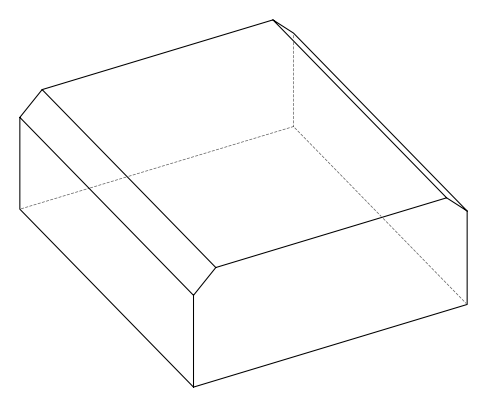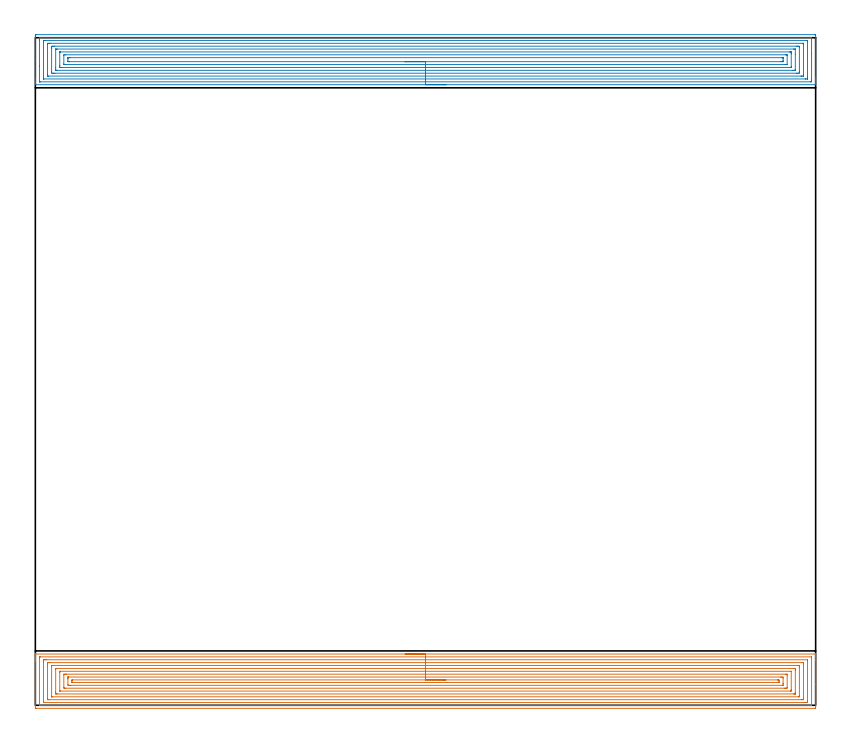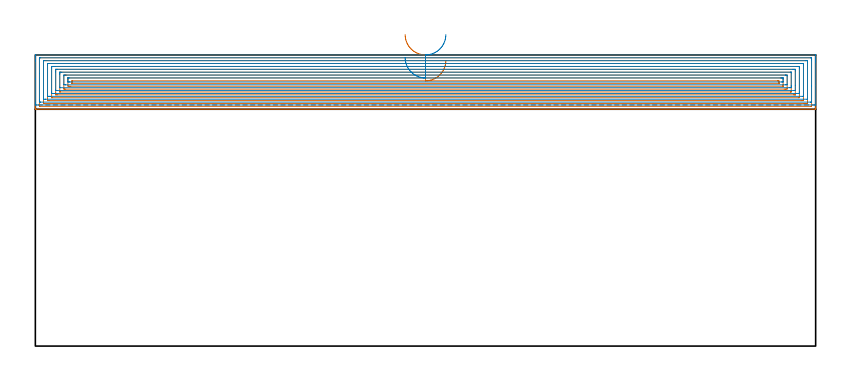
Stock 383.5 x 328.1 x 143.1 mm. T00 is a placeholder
(PLAN: 2 operations, 0 tool changes, 59 min)
(1 AREA_MILL | FG_CHAMFER_SURFACE | UGT0205_001 | 31.02 min | 136683 mm3)
(2 AREA_MILL_1 | FG_CHAMFER_SURFACE_1 | UGT0205_001 | 28 min | 116031 mm3)
(TOOL UGT0205_001 | Chamfer Mill 20 x 3 x 45 deg. | D20 FL50 Z2)
(OP 1 AREA_MILL)
G17 G21 G94 G90
T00 M6
G54
G17 G0 G90 X181.751 Y25.198 S1061 M3
G43 Z153.1 H0
Z153.098
G94 G1 X181.789 Z152.226 F250.
X181.902 Z151.361
X182.091 Z150.51
X182.354 Z149.678
X182.687 Z148.872
X183.09 Z148.098
X183.559 Z147.362
X184.09 Z146.67
X184.679 Z146.027
X185.323 Z145.437
X186.015 Z144.906
X186.75 Z144.437
X187.524 Z144.035
X188.33 Z143.701
X189.162 Z143.438
X190.014 Z143.25
X190.879 Z143.136
X191.75 Z143.098
X383.357 Y25.196 Z143.095
X383.412 Y25.197 Z143.093
X383.495 Y25.184 Z143.074
X383.5 Y25.182 Z143.073
Y24.815 Z142.715
Y24.474 Z142.374
Y23.805 Z141.7
Y22.585 Z140.482
Y22.034 Z139.928
Y10.251 Z128.148
Y-0.991 Z116.907
X383.498 Y-1.268 Z116.629
X383.49 Y-1.492 Z116.406
X383.265 Y-1.499 Z116.399
X0.615 Y-1.5 Z116.4
X0.232 Y-1.497 Z116.402
X0.01 Y-1.492 Z116.406
X0. Y-1.266 Z116.631
Y21.424 Z139.319
Y22.034 Z139.928
Y22.585 Z140.482
Y22.92 Z140.816
Y23.471 Z141.367
Y23.805 Z141.7
Y24.474 Z142.374
Y24.815 Z142.715
X0.007 Y25.176 Z143.067
X0.01 Y25.205 Z143.095
X0.165 Y25.2 Z143.1
X191.75 Y25.198 Z143.098
Y23.783 Z141.683
X381.321 Y23.781 Z141.681
X381.419 Y23.779 Z141.679
X381.468 Y23.777 Z141.677
X381.486 Y23.775 Z141.675
X381.49 Y23.763 Z141.663
X381.494 Y23.653 Z141.553
X381.499 Y23.408 Z141.308
Y0.383 Z118.283
X381.494 Y-0.016 Z117.884
X381.49 Y-0.068 Z117.832
X381.486 Y-0.08 Z117.82
X381.479 Y-0.081 Z117.819
X381.426 Y-0.084 Z117.816
X381.317 Y-0.085 Z117.815
X381.098 Y-0.086 Z117.814
X2.179 Y-0.085 Z117.815
X2.078 Y-0.084 Z117.816
X2.029 Y-0.081 Z117.819
X2.012 Y-0.079 Z117.821
X2.009 Y-0.064 Z117.836
X2.004 Y0.045 Z117.945
X2.001 Y0.292 Z118.192
Y23.317 Z141.217
X2.006 Y23.716 Z141.616
X2.01 Y23.768 Z141.668
X2.014 Y23.78 Z141.68
X2.021 Y23.781 Z141.681
X2.074 Y23.784 Z141.684
X2.183 Y23.785 Z141.685
X2.402 Y23.786 Z141.686
X191.75 Y23.783 Z141.683
Y22.369 Z140.269
X379.424 Y22.366 Z140.266
X379.465 Y22.365 Z140.265
X379.486 Y22.363 Z140.263
X379.49 Y22.361 Z140.261
X379.493 Y22.344 Z140.244
X379.498 Y22.22 Z140.12
X379.5 Y22.034 Z139.934
Y21.848 Z139.748
Y2.365 Z120.265
X379.495 Y1.666 Z119.566
X379.491 Y1.489 Z119.389
X379.473 Y1.335 Z119.235
X379.312 Y1.334 Z119.234
X378.758 Y1.33 Z119.23
X378.419 Y1.329 Z119.229
X377.866 Y1.328 Z119.228
X4.188 Y1.329 Z119.229
X4.075 Y1.331 Z119.231
X4.034 Y1.333 Z119.233
X4.018 Y1.334 Z119.234
X4.01 Y1.357 Z119.257
X4.005 Y1.48 Z119.38
X4.002 Y1.666 Z119.566
X4. Y1.852 Z119.752
Y21.335 Z139.235
X4.005 Y22.034 Z139.934
X4.009 Y22.211 Z140.111
X4.027 Y22.364 Z140.264
X4.188 Y22.366 Z140.266
X4.742 Y22.37 Z140.27
X5.081 Y22.371 Z140.271
X5.634
X191.75 Y22.369 Z140.269
Y20.955 Z138.855
X376.83 Y20.953 Z138.853
X377.392 Y20.951 Z138.851
X377.452 Y20.949 Z138.849
X377.487 Y20.946 Z138.846
X377.49 Y20.905 Z138.805
X377.496 Y20.7 Z138.6
X377.5 Y20.289 Z138.189
Y20.263 Z138.163
Y3.437 Z121.337
X377.495 Y3.007 Z120.907
X377.49 Y2.793 Z120.693
X377.485 Y2.749 Z120.649
X377.433 Y2.747 Z120.647
X377.331 Y2.744 Z120.644
X376.633 Y2.743 Z120.643
X376.44
X6.674
X6.106 Y2.745 Z120.645
X6.045 Y2.747 Z120.647
X6.01 Y2.75 Z120.65
X6.007 Y2.795 Z120.695
X6.003 Y3. Z120.9
X6. Y3.411 Z121.311
Y20.263 Z138.163
X6.005 Y20.693 Z138.593
X6.01 Y20.907 Z138.807
X6.015 Y20.951 Z138.851
X6.068 Y20.953 Z138.853
X6.169 Y20.956 Z138.856
X6.867 Y20.957 Z138.857
X7.06
X191.75 Y20.955 Z138.855
Y19.541 Z137.441
X374.846 Y19.538 Z137.438
X375.009 Y19.537 Z137.437
X375.333 Y19.532 Z137.432
X375.491 Y19.521 Z137.421
X375.494 Y19.47 Z137.37
X375.497 Y19.377 Z137.277
X375.5 Y18.729 Z136.629
X375.499 Y4.561 Z122.461
X375.495 Y4.323 Z122.223
X375.49 Y4.168 Z122.068
X375.181 Y4.16 Z122.06
X375.013 Y4.158 Z122.058
X8.486 Y4.157 Z122.057
X8.152 Y4.159 Z122.059
X8.057 Y4.161 Z122.061
X8.009 Y4.164 Z122.064
X8.006 Y4.174 Z122.074
X8.002 Y4.23 Z122.13
X8.001 Y4.323 Z122.223
Y19.139 Z137.039
X8.005 Y19.377 Z137.277
X8.01 Y19.532 Z137.432
X8.32 Y19.54 Z137.44
X8.488 Y19.542 Z137.442
X191.75 Y19.541 Z137.441
Y18.127 Z136.027
X372.538 Y18.124 Z136.024
X373.06 Y18.121 Z136.021
X373.438 Y18.117 Z136.017
X373.49 Y18.112 Z136.012
X373.496 Y18.06 Z135.96
X373.499 Y17.606 Z135.506
X373.5 Y17.17 Z135.07
X373.499 Y6.094 Z123.994
X373.496 Y5.661 Z123.561
X373.49 Y5.597 Z123.497
X373.481 Y5.578 Z123.478
X373.455 Y5.576 Z123.476
X373.324 Y5.573 Z123.473
X373.06 Y5.572 Z123.472
X372.694 Y5.571 Z123.471
X10.967 Y5.572 Z123.472
X10.44 Y5.574 Z123.474
X10.067 Y5.578 Z123.478
X10.01 Y5.584 Z123.484
X10.004 Y5.64 Z123.54
X10.001 Y6.094 Z123.994
X10. Y6.53 Z124.43
X10.001 Y17.606 Z135.506
X10.004 Y18.039 Z135.939
X10.01 Y18.103 Z136.003
X10.019 Y18.122 Z136.022
X10.046 Y18.124 Z136.024
X10.177 Y18.126 Z136.026
X10.44 Y18.128 Z136.028
X10.806 Y18.129 Z136.029
X191.75 Y18.127 Z136.027
Y16.712 Z134.612
X371.285 Y16.71 Z134.61
X371.479 Y16.703 Z134.603
X371.496 Y16.642 Z134.542
X371.499 Y16.62 Z134.52
X371.5 Y7.641 Z125.541
X371.497 Y7.416 Z125.316
X371.486 Y6.992 Z124.892
X371.274 Y6.985 Z124.885
X371.268
X12.22
X12.017 Y6.992 Z124.892
X12.003 Y7.056 Z124.956
X12.001 Y7.078 Z124.978
X12. Y16.059 Z133.959
X12.003 Y16.284 Z134.184
X12.014 Y16.708 Z134.608
X12.226 Y16.714 Z134.614
X12.233
X191.75 Y16.712 Z134.612
Y15.298 Z133.198
X368.594 Y15.296 Z133.196
X369.141 Y15.293 Z133.193
X369.487 Y15.289 Z133.189
X369.5 Y14.95 Z132.85
Y14.937 Z132.837
Y8.738 Z126.638
X369.487 Y8.407 Z126.307
X368.947 Y8.401 Z126.301
X368.594 Y8.4 Z126.3
X368.055
X14.906
X14.364 Y8.402 Z126.302
X14.013 Y8.407 Z126.307
X14. Y8.751 Z126.651
Y8.763 Z126.663
Y14.962 Z132.862
X14.013 Y15.293 Z133.193
X14.554 Y15.299 Z133.199
X14.906 Y15.3 Z133.2
X15.445
X191.75 Y15.298 Z133.198
Y13.884 Z131.784
X366.099 Y13.882 Z131.782
X366.808 Y13.88 Z131.78
X366.996 Y13.878 Z131.778
X367.49 Y13.865 Z131.765
X367.498 Y13.379 Z131.279
X367.5 Y10.721 Z128.621
X367.499 Y10.522 Z128.422
X367.495 Y9.841 Z127.741
X367.49 Y9.82 Z127.72
X367.476 Y9.818 Z127.718
X367.433 Y9.816 Z127.716
X367.344 Y9.814 Z127.714
X367.165
X17.406
X16.692 Y9.816 Z127.716
X16.508 Y9.819 Z127.719
X16.01 Y9.833 Z127.733
X16.002 Y10.321 Z128.221
X16. Y12.979 Z130.879
X16.001 Y13.178 Z131.078
X16.005 Y13.859 Z131.759
X16.01 Y13.879 Z131.779
X16.024 Y13.881 Z131.781
X16.068 Y13.884 Z131.784
X16.157 Y13.886 Z131.786
X16.335
X191.75 Y13.884 Z131.784
Y12.47 Z130.37
X364.846 Y12.467 Z130.367
X365.022 Y12.466 Z130.366
X365.197 Y12.461 Z130.361
X365.49 Y12.444 Z130.344
X365.494 Y12.293 Z130.193
X365.499 Y11.819 Z129.719
X365.498 Y11.407 Z129.307
X365.495 Y11.289 Z129.189
X365.49 Y11.236 Z129.136
X365.383 Y11.232 Z129.132
X365.202 Y11.229 Z129.129
X18.177
X18.081 Y11.231 Z129.131
X18.022 Y11.235 Z129.135
X18.01 Y11.251 Z129.151
X18.005 Y11.407 Z129.307
X18. Y11.881 Z129.781
X18.002 Y12.293 Z130.193
X18.005 Y12.411 Z130.311
X18.01 Y12.464 Z130.364
X18.118 Y12.468 Z130.368
X18.299 Y12.471 Z130.371
X191.75 Y12.47 Z130.37
X192.622 Z130.408
X193.487 Z130.522
X194.338 Z130.71
X195.171 Z130.973
X195.976 Z131.307
X196.75 Z131.709
X197.486 Z132.178
X198.178 Z132.709
X198.821 Z133.299
X199.411 Z133.942
X199.942 Z134.634
X200.411 Z135.37
X200.813 Z136.143
X201.147 Z136.949
X201.41 Z137.781
X201.598 Z138.633
X201.712 Z139.498
X201.75 Z140.37
G0 Z153.1
M5
M2
(OP 2 AREA_MILL_1)
G17 G21 G94 G90
T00 M6
G54
G17 G0 G90 X201.75 Y305. S1061 M3
G43 Z153.1 H0
G94 G1 X201.712 Z152.228 F250.
X201.598 Z151.363
X201.409 Z150.512
X201.147 Z149.68
X200.813 Z148.874
X200.41 Z148.1
X199.942 Z147.364
X199.41 Z146.672
X198.821 Z146.029
X198.178 Z145.439
X197.486 Z144.908
X196.75 Z144.44
X195.976 Z144.037
X195.17 Z143.703
X194.338 Z143.441
X193.486 Z143.252
X192.622 Z143.138
X191.75 Z143.1
X0.169
X0.01 Y305.006 Z143.093
X0. Y305.321 Z142.778
Y305.641 Z142.459
Y306.305 Z141.79
Y307.517 Z140.58
Y308.064 Z140.03
Y316.875 Z131.222
Y328.569 Z119.528
X0.005 Y329.175 Z118.923
X0.01 Y329.592 Z118.506
X0.188 Y329.596 Z118.503
X0.615 Y329.6 Z118.5
X382.885
X383.351 Y329.595 Z118.503
X383.49 Y329.592 Z118.506
X383.5 Y329.448 Z118.649
Y308.67 Z139.425
Y308.064 Z140.03
Y307.517 Z140.58
Y307.185 Z140.911
Y306.637 Z141.459
Y306.305 Z141.79
Y305.321 Z142.779
X383.49 Y305.006 Z143.093
X383.331 Y305. Z143.1
X191.75
Y306.414 Z141.686
X2.402 Y306.415 Z141.685
X2.29
X2.038 Y306.42 Z141.68
X2.014 Y306.421 Z141.679
X2.009 Y306.437 Z141.663
X2.003 Y306.469 Z141.631
X2.001 Y306.5 Z141.6
X2. Y314.111 Z133.989
Y326.931 Z121.169
X2.002 Y327.415 Z120.685
X2.006 Y327.805 Z120.295
X2.02 Y328.179 Z119.921
X2.402 Y328.184 Z119.916
X2.513 Y328.185 Z119.915
X381.098
X381.21
X381.462 Y328.18 Z119.92
X381.486 Y328.179 Z119.921
X381.491 Y328.163 Z119.937
X381.497 Y328.131 Z119.969
X381.499 Y328.1 Z120.
X381.5 Y320.34 Z127.76
Y307.669 Z140.431
X381.498 Y307.185 Z140.915
X381.494 Y306.795 Z141.305
X381.48 Y306.421 Z141.679
X381.098 Y306.416 Z141.684
X380.987 Y306.415 Z141.685
X191.75 Y306.414 Z141.686
Y307.829 Z140.272
X4.188 Z140.271
X4.108 Y307.83 Z140.27
X4.045 Y307.833 Z140.267
X4.011 Y307.835 Z140.265
X4.009 Y307.88 Z140.22
X4.003 Y308.064 Z140.036
X4.001 Y308.249 Z139.851
X4. Y325.841 Z122.259
X4.004 Y326.536 Z121.564
X4.008 Y326.713 Z121.387
X4.017 Y326.765 Z121.335
X4.069 Y326.767 Z121.333
X4.188 Y326.769 Z121.331
X4.842 Y326.771 Z121.329
X5.081 Y326.772 Z121.328
X379.312 Y326.771 Z121.329
X379.392 Y326.77 Z121.33
X379.455 Y326.767 Z121.333
X379.489 Y326.765 Z121.335
X379.491 Y326.72 Z121.38
X379.497 Y326.536 Z121.564
X379.499 Y326.351 Z121.749
X379.5 Y308.759 Z139.341
X379.496 Y308.064 Z140.036
X379.492 Y307.887 Z140.213
X379.483 Y307.835 Z140.265
X379.431 Y307.833 Z140.267
X379.312 Y307.831 Z140.269
X378.658 Y307.829 Z140.271
X378.419
X191.75 Z140.272
Y309.243 Z138.857
X6.563
X6.134 Y309.246 Z138.854
X6.043 Y309.248 Z138.852
X6.01 Y309.251 Z138.849
X6.007 Y309.295 Z138.805
X6.004 Y309.395 Z138.705
X6. Y309.798 Z138.302
Y324.777 Z123.323
X6.007 Y325.204 Z122.896
X6.01 Y325.31 Z122.79
X6.018 Y325.351 Z122.749
X6.081 Y325.352 Z122.748
X6.28 Y325.355 Z122.745
X6.867 Y325.357 Z122.743
X7.171
X376.937
X377.366 Y325.354 Z122.746
X377.457 Y325.352 Z122.748
X377.49 Y325.349 Z122.751
X377.493 Y325.305 Z122.795
X377.496 Y325.205 Z122.895
X377.5 Y324.802 Z123.298
Y309.823 Z138.277
X377.493 Y309.397 Z138.703
X377.49 Y309.29 Z138.81
X377.482 Y309.249 Z138.851
X377.419 Y309.248 Z138.852
X377.22 Y309.245 Z138.855
X376.633 Y309.243 Z138.857
X376.329
X191.75
Y310.657 Z137.443
X9.594
X8.699 Y310.659 Z137.441
X8.654 Y310.66 Z137.44
X8.01 Y310.703 Z137.397
X8.001 Y311.346 Z136.754
Y323.017 Z125.083
X8.003 Y323.658 Z124.442
X8.01 Y323.897 Z124.203
X8.61 Y323.94 Z124.16
X8.654 Y323.941 Z124.159
X9.5 Y323.943 Z124.157
X373.906
X374.801 Y323.942 Z124.158
X374.846 Y323.94 Z124.16
X375.49 Y323.897 Z124.203
X375.499 Y323.254 Z124.846
X375.5 Y311.583 Z136.517
X375.497 Y310.942 Z137.158
X375.49 Y310.703 Z137.397
X374.89 Y310.66 Z137.44
X374.846 Y310.659 Z137.441
X374. Y310.657 Z137.443
X191.75
Y312.071 Z136.029
X10.837
X10.44 Y312.074 Z136.026
X10.045 Y312.078 Z136.022
X10.009 Y312.085 Z136.015
X10.005 Y312.126 Z135.974
X10.001 Y312.202 Z135.898
X10. Y313.342 Z134.758
Y322.282 Z125.818
X10.001 Y322.398 Z125.702
X10.005 Y322.474 Z125.626
X10.009 Y322.515 Z125.585
X10.045 Y322.522 Z125.578
X10.44 Y322.526 Z125.574
X10.936 Y322.529 Z125.571
X372.663
X373.06 Y322.526 Z125.574
X373.455 Y322.522 Z125.578
X373.491 Y322.515 Z125.585
X373.495 Y322.474 Z125.626
X373.499 Y322.398 Z125.702
X373.5 Y319.939 Z128.161
Y312.462 Z135.638
X373.498 Y312.246 Z135.854
X373.495 Y312.138 Z135.962
X373.49 Y312.088 Z136.012
X373.451 Y312.077 Z136.023
X373.06 Y312.074 Z136.026
X372.564 Y312.071 Z136.029
X372.167
X191.75
Y313.485 Z134.615
X12.973 Y313.486 Z134.614
X12.226 Y313.49 Z134.61
X12.073 Y313.492 Z134.608
X12.009 Y313.503 Z134.597
X12.007 Y313.515 Z134.585
X12.002 Y313.563 Z134.537
X12. Y314.221 Z133.879
Y314.444 Z133.656
X12.001 Y320.824 Z127.276
X12.004 Y320.973 Z127.127
X12.01 Y321.091 Z127.009
X12.013 Y321.109 Z126.991
X12.018 Y321.111 Z126.989
X12.04 Y321.113 Z126.987
X12.226 Y321.114 Z126.986
X12.372 Y321.115 Z126.985
X370.527 Y321.114 Z126.986
X371.274 Y321.11 Z126.99
X371.427 Y321.108 Z126.992
X371.491 Y321.097 Z127.003
X371.493 Y321.085 Z127.015
X371.498 Y321.037 Z127.063
X371.5 Y320.379 Z127.721
Y320.156 Z127.944
X371.499 Y313.776 Z134.324
X371.496 Y313.627 Z134.473
X371.49 Y313.509 Z134.591
X371.487 Y313.491 Z134.609
X371.482 Y313.489 Z134.611
X371.46 Y313.487 Z134.613
X371.274 Y313.486 Z134.614
X371.128 Y313.485 Z134.615
X191.75
Y314.9 Z133.2
X14.906
X14.213 Y314.903 Z133.197
X14.013 Y314.907 Z133.193
X14.001 Y315.101 Z132.999
X14. Y315.113 Z132.987
Y319.511 Z128.589
X14.013 Y319.693 Z128.407
X14.702 Y319.699 Z128.401
X14.906 Y319.7 Z128.4
X368.594
X369.287 Y319.697 Z128.403
X369.487 Y319.693 Z128.407
X369.499 Y319.499 Z128.601
X369.5 Y319.487 Z128.613
Y315.089 Z133.011
X369.487 Y314.907 Z133.193
X368.798 Y314.901 Z133.199
X368.594 Y314.9 Z133.2
X191.75
Y316.314 Z131.786
X16.692
X16.353 Y316.315 Z131.785
X16.048 Y316.319 Z131.781
X16.02 Y316.32 Z131.78
X16.01 Y316.354 Z131.746
X16.005 Y316.456 Z131.644
X16. Y316.662 Z131.438
X16.001 Y317.74 Z130.36
X16.005 Y318.081 Z130.019
X16.01 Y318.25 Z129.85
X16.018 Y318.28 Z129.82
X16.058 Y318.282 Z129.818
X16.139 Y318.285 Z129.815
X16.692 Y318.286 Z129.814
X17.03
X366.808
X367.147 Y318.285 Z129.815
X367.452 Y318.281 Z129.819
X367.48 Y318.28 Z129.82
X367.49 Y318.246 Z129.854
X367.495 Y318.144 Z129.956
X367.5 Y317.938 Z130.162
X367.499 Y316.86 Z131.24
X367.495 Y316.52 Z131.58
X367.49 Y316.35 Z131.75
X367.482 Y316.32 Z131.78
X367.442 Y316.318 Z131.782
X367.361 Y316.315 Z131.785
X366.808 Y316.314 Z131.786
X366.47
X191.75
X190.878 Z131.824
X190.014 Z131.938
X189.162 Z132.127
X188.33 Z132.389
X187.524 Z132.723
X186.75 Z133.126
X186.014 Z133.595
X185.322 Z134.126
X184.679 Z134.715
X184.09 Z135.358
X183.558 Z136.05
X183.09 Z136.786
X182.687 Z137.56
X182.353 Z138.366
X182.091 Z139.198
X181.902 Z140.05
X181.788 Z140.915
X181.75 Z141.786
G0 Z153.1
M5
M2
